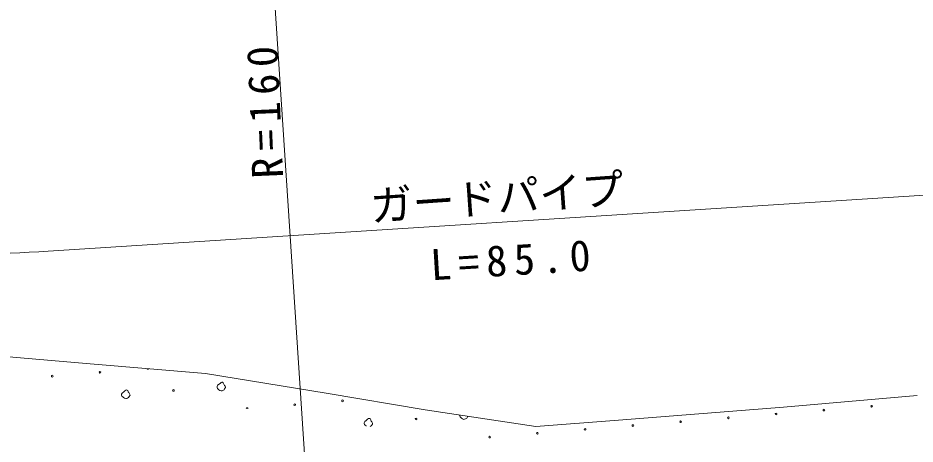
# Model space of a CAD drawing. Units: millimetres, scale not verified. Extents: x 40000 to 680000, y 20000 to 380000.
# Drawn here: x 215161 to 268130, y 294408 to 319561 of the extents above; entities that cross this region are included whole.
import ezdxf
from ezdxf.enums import TextEntityAlignment as Align

# ---------------------------------------------------------------- set-up
doc = ezdxf.new("R2010")
doc.units = ezdxf.units.MM
doc.header["$LTSCALE"] = 1000
doc.layers.add('S-BGD', color=7, linetype='Continuous', lineweight=13)
doc.styles.add('ＭＳ ゴシック', font='')
doc.styles.get('ＭＳ ゴシック').set_extended_font_data('MS Gothic')

msp = doc.modelspace()

# ---------------------------------------------------------------- linework, layer by layer
at = {"layer": 'S-BGD'}
for p, q in [((232643, 285307), (230262, 321493)), ((282304, 309972), (216948, 305791)), ((219417, 299150), (214616, 299548)), ((226238, 298570), (219417, 299150)), ((233357, 297409), (226238, 298570)), ((226914, 297804), (226949, 297875)), ((226918, 297747), (226914, 297804)), ((226938, 297697), (226918, 297747)), ((226986, 297653), (226938, 297697)), ((226949, 297875), (227044, 297946)), ((227044, 297946), (227120, 298012)), ((227120, 298012), (227165, 298046)), ((227165, 298046), (227203, 298053)), ((227203, 298053), (227245, 298052)), ((227245, 298052), (227285, 298029)), ((227285, 298029), (227315, 297952)), ((227315, 297952), (227341, 297899)), ((227341, 297899), (227366, 297859)), ((227366, 297859), (227395, 297825)), ((227386, 297693), (227366, 297663)), ((227405, 297722), (227386, 297693)), ((227395, 297825), (227409, 297783)), ((227415, 297756), (227405, 297722)), ((227409, 297783), (227415, 297756)), ((221275, 297350), (221311, 297421)), ((221280, 297293), (221275, 297350)), ((221300, 297243), (221280, 297293)), ((221347, 297199), (221300, 297243)), ((221311, 297421), (221405, 297492)), ((221392, 297158), (221347, 297199)), ((221450, 297121), (221392, 297158)), ((221405, 297492), (221481, 297557)), ((221481, 297557), (221526, 297592)), ((221526, 297592), (221565, 297599)), ((221565, 297599), (221606, 297598)), ((221606, 297598), (221647, 297574)), ((221693, 297162), (221627, 297119)), ((221647, 297574), (221677, 297498)), ((221677, 297498), (221702, 297445)), ((221728, 297209), (221693, 297162)), ((221702, 297445), (221727, 297405)), ((221727, 297405), (221756, 297371)), ((221748, 297239), (221728, 297209)), ((221767, 297268), (221748, 297239)), ((221756, 297371), (221771, 297329)), ((221777, 297302), (221767, 297268)), ((221771, 297329), (221777, 297302)), ((227031, 297612), (226986, 297653)), ((227089, 297575), (227031, 297612)), ((227165, 297551), (227089, 297575)), ((227212, 297555), (227165, 297551)), ((227266, 297573), (227212, 297555)), ((227331, 297616), (227266, 297573)), ((227366, 297663), (227331, 297616)), ((239205, 296429), (233357, 297409)), ((268259, 297269), (260357, 296578)), ((221526, 297097), (221450, 297121)), ((221573, 297101), (221526, 297097)), ((221627, 297119), (221573, 297101)), ((245743, 295449), (239205, 296429)), ((241242, 296063), (241237, 296120)), ((260357, 296578), (250623, 295813)), ((235598, 295666), (235634, 295737)), ((235603, 295609), (235598, 295666)), ((235623, 295559), (235603, 295609)), ((235634, 295737), (235729, 295808)), ((235729, 295808), (235805, 295873)), ((235805, 295873), (235850, 295908)), ((235850, 295908), (235888, 295915)), ((235888, 295915), (235930, 295914)), ((235930, 295914), (235970, 295890)), ((235970, 295890), (236000, 295814)), ((236000, 295814), (236026, 295761)), ((236026, 295761), (236051, 295721)), ((236051, 295721), (236080, 295687)), ((236090, 295584), (236071, 295555)), ((236080, 295687), (236094, 295645)), ((236100, 295618), (236090, 295584)), ((236094, 295645), (236100, 295618)), ((241262, 296013), (241242, 296063)), ((241309, 295969), (241262, 296013)), ((241354, 295928), (241309, 295969)), ((241412, 295891), (241354, 295928)), ((241488, 295867), (241412, 295891)), ((241536, 295871), (241488, 295867)), ((241589, 295889), (241536, 295871)), ((241655, 295932), (241589, 295889)), ((241690, 295979), (241655, 295932)), ((241710, 296009), (241690, 295979)), ((241729, 296038), (241710, 296009)), ((241733, 296050), (241729, 296038)), ((250623, 295813), (245743, 295449)), ((235671, 295515), (235623, 295559)), ((235716, 295474), (235671, 295515)), ((235727, 295467), (235716, 295474)), ((236016, 295478), (235951, 295435)), ((236051, 295525), (236016, 295478)), ((236071, 295555), (236051, 295525))]:
    msp.add_line(p, q, dxfattribs=at)
for centre in [(217182, 298416), (220002, 298643), (224344, 297574), (231506, 296731), (234325, 296959), (265565, 296637), (259926, 296183), (262745, 296410), (238668, 295890), (254287, 295729), (257107, 295956), (245829, 295047), (248649, 295275), (251468, 295502), (243010, 294820)]:
    msp.add_circle(centre, 49.8, dxfattribs=at)
for centre, radius, start, end in [((206921, 474263), 168770, 267.32446, 273.40588), ((222821, 298870), 49.8, 186.1553, 344.1256), ((228687, 296504), 49.8, 349.5688, 173.6893)]:
    msp.add_arc(centre, radius, start, end, dxfattribs=at)

# ---------------------------------------------------------------- texts
at = {"layer": 'S-BGD', "style": 'ＭＳ ゴシック'}
msp.add_text('ガードパイプ', height=1833, rotation=4, dxfattribs=at).set_placement((236065, 306992), align=Align.BOTTOM_LEFT)
at = {"layer": 'S-BGD', "char_height": 1833, "attachment_point": 7, "style": 'ＭＳ ゴシック'}
for s, insert, rotation in [('\\T1.32;R=160', (230854, 310123), 92.5), ('\\T1.32;L=85.0', (239566, 304044), 3.5)]:
    msp.add_mtext(s, dxfattribs=dict(at, insert=insert, rotation=rotation))

doc.saveas('drawing.dxf')
